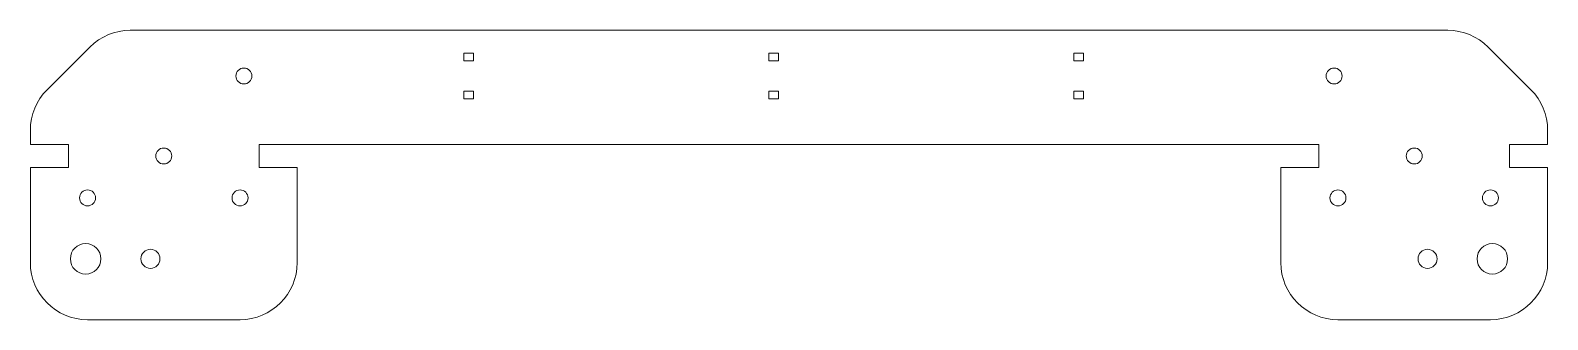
# Model space of a CAD drawing. Header units: millimetres. Extents: x 0 to 398, y -46 to 30.
import ezdxf

# ---------------------------------------------------------------- set-up
doc = ezdxf.new("R2010")
doc.units = ezdxf.units.MM

msp = doc.modelspace()

# ---------------------------------------------------------------- linework, layer by layer
at = {"color": 7, "linetype": 'Continuous', "lineweight": 15}
for p, q in [((371.79, 30), (26.21, 30)), ((15.61, 25.61), (4.39, 14.39)), ((116.23, 24), (113.73, 24)), ((113.73, 24), (113.73, 22)), ((116.23, 22), (116.23, 24)), ((196.23, 24), (193.73, 24)), ((193.73, 24), (193.73, 22)), ((196.23, 22), (196.23, 24)), ((276.23, 24), (273.73, 24)), ((273.73, 24), (273.73, 22)), ((276.23, 22), (276.23, 24)), ((393.61, 14.39), (382.39, 25.61)), ((113.73, 22), (116.23, 22)), ((193.73, 22), (196.23, 22)), ((273.73, 22), (276.23, 22)), ((116.23, 14), (113.73, 14)), ((113.73, 14), (113.73, 12)), ((113.73, 12), (116.23, 12)), ((116.23, 12), (116.23, 14)), ((193.73, 14), (193.73, 12)), ((196.23, 14), (193.73, 14)), ((193.73, 12), (196.23, 12)), ((196.23, 12), (196.23, 14)), ((273.73, 14), (273.73, 12)), ((276.23, 14), (273.73, 14)), ((273.73, 12), (276.23, 12)), ((276.23, 12), (276.23, 14)), ((0, 3.79), (0, 0)), ((10.02, 0), (0, 0)), ((10.02, -6.02), (10.02, 0)), ((59.98, 0), (338.02, 0)), ((59.98, 0), (59.98, -6.02)), ((338.02, 0), (338.02, -6.02)), ((387.98, 0), (398, 0)), ((387.98, -6.02), (387.98, 0)), ((398, 0), (398, 3.79)), ((0, -6.02), (0, -31)), ((0, -6.02), (10.02, -6.02)), ((59.98, -6.02), (70, -6.02)), ((70, -31), (70, -6.02)), ((328, -31), (328, -6.02)), ((338.02, -6.02), (328, -6.02)), ((398, -6.02), (387.98, -6.02)), ((398, -31), (398, -6.02)), ((55, -46), (15, -46)), ((343, -46), (383, -46))]:
    msp.add_line(p, q, dxfattribs=at)
for centre, radius in [((56.01, 18), 2.1), ((341.99, 18), 2.1), ((35, -3.01), 2.1), ((363, -3.01), 2.1), ((15, -14.02), 2.1), ((55, -14.02), 2.1), ((343, -14.02), 2.1), ((383, -14.02), 2.1), ((14.5, -30.02), 4), ((31.5, -30.02), 2.5), ((366.5, -30.02), 2.5), ((383.5, -30.02), 4)]:
    msp.add_circle(centre, radius, dxfattribs=at)
for centre, start, end in [((26.21, 15), 90, 135), ((371.79, 15), 45, 90), ((15, 3.79), 135, 180), ((383, 3.79), 0, 45), ((15, -31), 180, 270), ((55, -31), 270, 0), ((343, -31), 180, 270), ((383, -31), 270, 0)]:
    msp.add_arc(centre, 15, start, end, dxfattribs=at)

doc.saveas('drawing.dxf')
